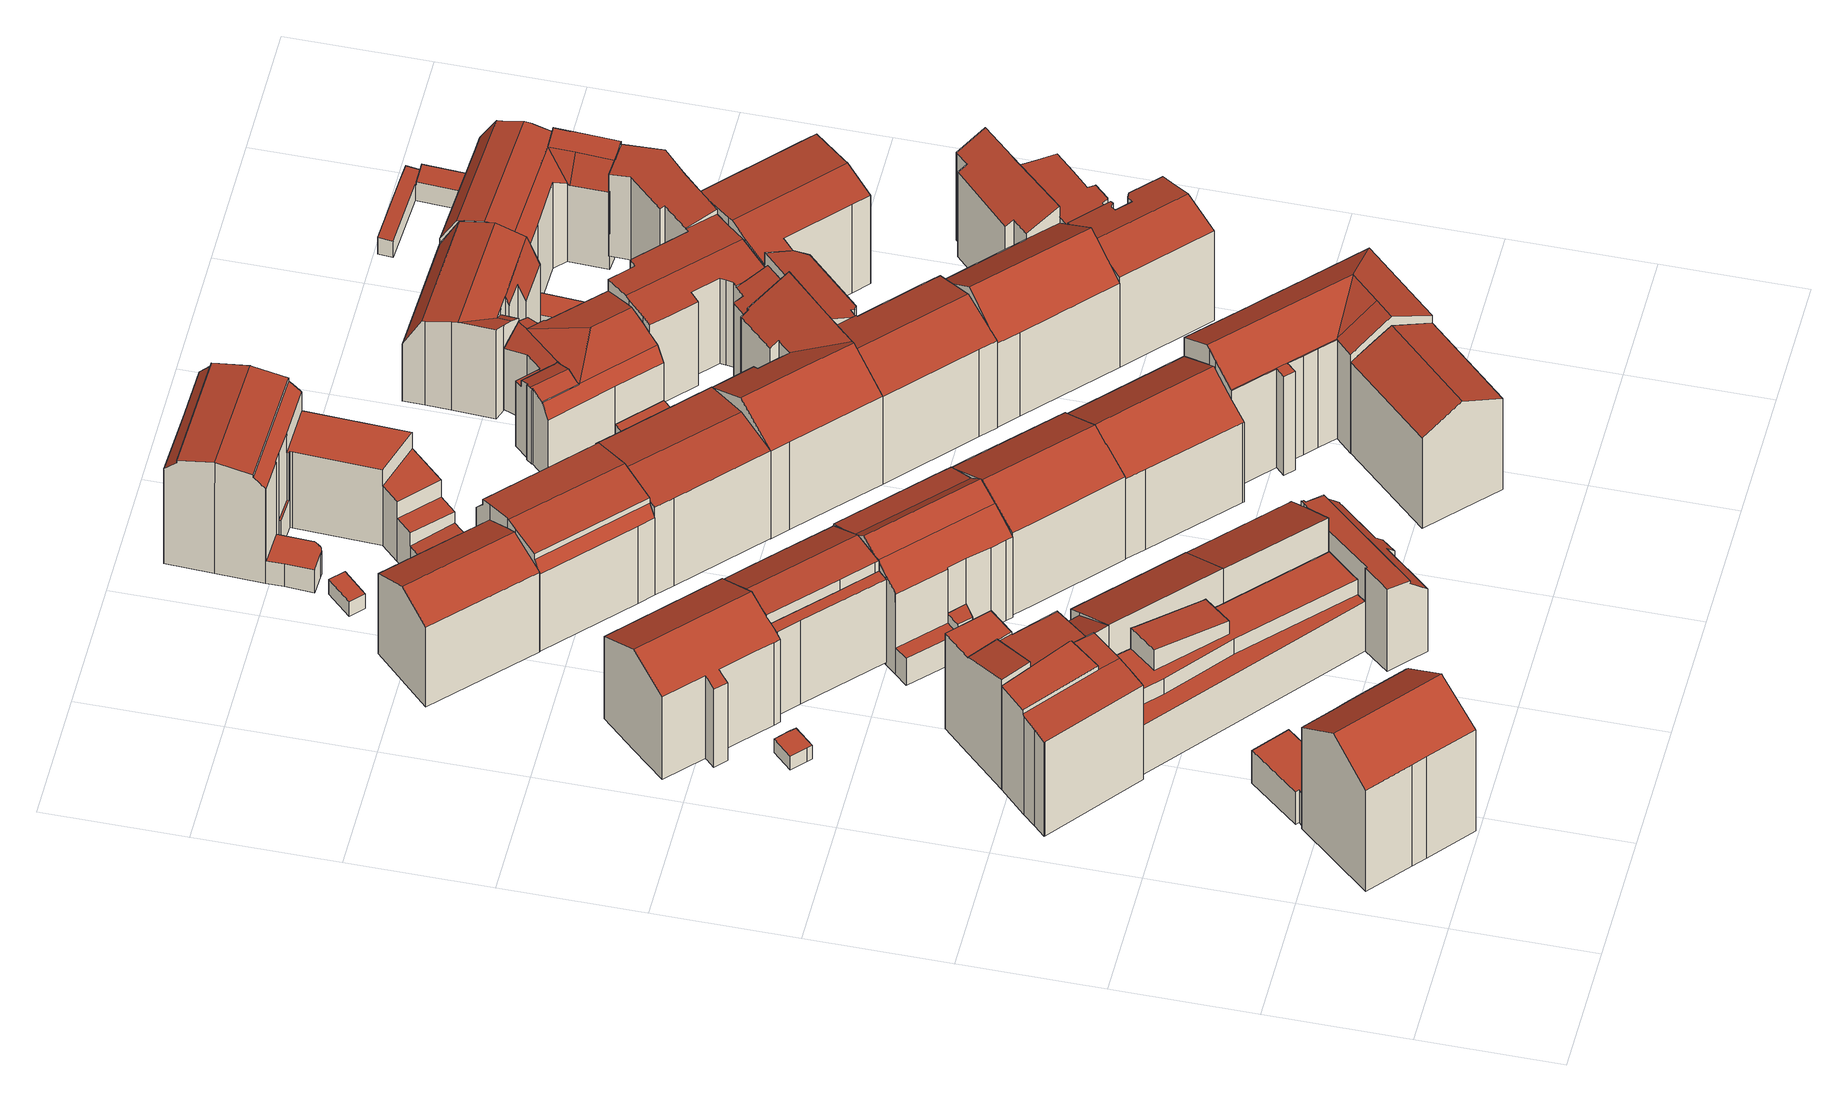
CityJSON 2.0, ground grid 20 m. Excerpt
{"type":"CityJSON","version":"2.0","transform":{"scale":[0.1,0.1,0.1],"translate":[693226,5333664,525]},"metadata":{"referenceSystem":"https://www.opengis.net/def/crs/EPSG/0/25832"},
"CityObjects":{
"building1":{"type":"Building","attributes":{"Gemeindeschluessel":"09162000","HoeheDach":"551.680","HoeheGrund":"528.300","Methode":"2000","NiedrigsteTraufeDesGebaeudes":"546.975","Geometrietyp2DReferenz":"3000","function":"31001_9998","roofType":"3100","measuredHeight":23.38,"storeysAboveGround":5},"geometry":[{"type":"MultiSurface","lod":"2","boundaries":[[[0,1,2,3]],[[4,5,6,7,8,9,10]],[[11,12,1,0]],[[13,14,12,11]],[[15,16,14,13]],[[17,2,1,12,14,16,10,9]],[[18,19,20,21,22,15,13,11,0,3,23,24]],[[20,6,5,21]],[[4,22,21,5]],[[10,16,15,22,4]],[[19,7,6,20]],[[3,2,17,23]],[[18,24,23,17,9,8]],[[18,8,7,19]]],"semantics":{"surfaces":[{"type":"WallSurface"},{"type":"RoofSurface"},{"type":"GroundSurface"}],"values":[0,1,0,0,0,1,2,0,0,0,0,0,0,0]}}]},
"building2":{"type":"Building","attributes":{"Gemeindeschluessel":"09162000","HoeheDach":"534.934","HoeheGrund":"528.934","Methode":"3210","NiedrigsteTraufeDesGebaeudes":"534.934","Geometrietyp2DReferenz":"3000","function":"31001_2000","roofType":"9999","measuredHeight":6},"geometry":[{"type":"MultiSurface","lod":"2","boundaries":[[[25,26,27,28]],[[29,30,31,32]],[[33,29,32,34]],[[25,35,30,29,33,26]],[[35,25,28,36]],[[27,34,32,31,36,28]],[[30,35,36,31]],[[26,33,34,27]]],"semantics":{"surfaces":[{"type":"WallSurface"},{"type":"RoofSurface"},{"type":"GroundSurface"}],"values":[0,0,0,1,0,2,0,0]}}]},
"building3":{"type":"Building","attributes":{"Gemeindeschluessel":"09162000","HoeheDach":"547.000","HoeheGrund":"527.942","Methode":"2000","NiedrigsteTraufeDesGebaeudes":"545.319","Geometrietyp2DReferenz":"3000","function":"31001_9998","roofType":"1000","measuredHeight":19.06,"storeysAboveGround":5},"geometry":[{"type":"MultiSurface","lod":"2","boundaries":[[[37,38,39,40]],[[41,42,43,44]],[[44,43,45,46]],[[47,48,42,41]],[[39,38,49,50,51]],[[52,53,54,55,51,50]],[[40,39,51,55]],[[56,57,58,59]],[[56,60,49,38,37,57]],[[43,42,48,61,40,55,54,62,45]],[[52,60,56,59,63,47,41,44,46,64,53]],[[61,58,57,37,40]],[[52,50,49,60]],[[46,45,62,64]],[[64,62,54,53]],[[63,61,48,47]],[[59,58,61,63]]],"semantics":{"surfaces":[{"type":"WallSurface"},{"type":"RoofSurface"},{"type":"GroundSurface"}],"values":[0,0,0,0,1,0,0,0,0,1,2,1,0,0,0,0,0]}}]},
"building4":{"type":"Building","attributes":{"Gemeindeschluessel":"09162000","HoeheDach":"531.091","HoeheGrund":"528.580","Methode":"3100","NiedrigsteTraufeDesGebaeudes":"531.091","Geometrietyp2DReferenz":"3000","function":"31001_2000","roofType":"1000","measuredHeight":2.51},"geometry":[{"type":"MultiSurface","lod":"2","boundaries":[[[65,66,67,68]],[[66,69,70,67]],[[69,71,72,70]],[[73,71,69,66,65,74]],[[71,73,75,72]],[[73,74,76,75]],[[76,68,67,70,72,75]],[[74,65,68,76]]],"semantics":{"surfaces":[{"type":"WallSurface"},{"type":"RoofSurface"},{"type":"GroundSurface"}],"values":[0,0,0,1,0,0,2,0]}}]},
"building5":{"type":"Building","attributes":{"Gemeindeschluessel":"09162000","HoeheDach":"548.095","HoeheGrund":"527.940","Methode":"2000","NiedrigsteTraufeDesGebaeudes":"542.423","Geometrietyp2DReferenz":"3000","function":"31001_9998","roofType":"1000","measuredHeight":20.16,"storeysAboveGround":5},"geometry":[{"type":"MultiSurface","lod":"2","boundaries":[[[77,78,79,80,81]],[[82,83,79,78]],[[84,85,86,87,88,89,90]],[[80,79,83,91]],[[92,93,94,56]],[[95,96,97,81,80,91,52]],[[98,90,89,99,100,101,102]],[[78,102,101,103,82]],[[104,103,101,100]],[[91,83,82,103,104,105,52]],[[87,86,93,92]],[[85,84,106]],[[98,102,78,77]],[[92,56,107,96,95,52,105,104,100,99,89,88,87]],[[97,106,84,90,98,77,81]],[[94,93,86,85,106]],[[107,56,94,106,97,96]]],"semantics":{"surfaces":[{"type":"WallSurface"},{"type":"RoofSurface"},{"type":"GroundSurface"}],"values":[0,0,0,1,0,0,0,1,0,0,0,0,0,2,1,1,0]}}]},
"building6":{"type":"Building","attributes":{"Gemeindeschluessel":"09162000","HoeheDach":"531.268","HoeheGrund":"529.210","Methode":"1000","NiedrigsteTraufeDesGebaeudes":"531.268","Geometrietyp2DReferenz":"3000","function":"31001_2000","roofType":"1000","measuredHeight":2.06},"geometry":[{"type":"MultiSurface","lod":"2","boundaries":[[[108,109,110,111]],[[108,111,112,113]],[[112,114,115,113]],[[115,114,110,109]],[[111,110,114,112]],[[113,115,109,108]]],"semantics":{"surfaces":[{"type":"WallSurface"},{"type":"GroundSurface"},{"type":"RoofSurface"}],"values":[0,1,0,2,0,0]}}]},
"building7":{"type":"Building","attributes":{"Gemeindeschluessel":"09162000","HoeheDach":"544.471","HoeheGrund":"528.782","Methode":"2000","NiedrigsteTraufeDesGebaeudes":"537.870","Geometrietyp2DReferenz":"3000","function":"31001_1000","roofType":"1000","measuredHeight":15.69,"storeysAboveGround":5},"geometry":[{"type":"MultiSurface","lod":"2","boundaries":[[[116,117,118,119]],[[120,121,122,123,124,125]],[[126,127,128,129]],[[130,131,122,121]],[[132,130,121,120,133,134,116,119,126,129]],[[135,136,137,138]],[[126,119,118,136,135,127]],[[137,136,118,117,139,140]],[[132,141,131,130]],[[142,143,144,145]],[[133,146,147,134]],[[116,134,147,148,139,117]],[[149,144,143,128,127,135,138,150,148,147,146,125,124]],[[141,142,145,151,123,122,131]],[[120,125,146,133]],[[132,129,128,143,142,141]],[[151,149,124,123]],[[150,140,139,148]],[[138,137,140,150]],[[145,144,149,151]]],"semantics":{"surfaces":[{"type":"WallSurface"},{"type":"GroundSurface"},{"type":"RoofSurface"}],"values":[0,0,0,0,1,0,0,2,0,0,0,0,2,2,0,0,0,0,0,0]}}]},
"building8":{"type":"Building","attributes":{"Gemeindeschluessel":"09162000","HoeheDach":"547.160","HoeheGrund":"528.710","Methode":"2000","NiedrigsteTraufeDesGebaeudes":"543.078","Geometrietyp2DReferenz":"3000","function":"31001_1000","roofType":"3100","measuredHeight":18.45,"storeysAboveGround":4},"geometry":[{"type":"MultiSurface","lod":"2","boundaries":[[[152,153,154,155]],[[156,157,158,159]],[[160,161,162,163,164,165]],[[166,167,165,164,168,169]],[[170,171,157,156,172,173]],[[174,175,176,177,178,179]],[[158,180,181,182,183,159]],[[178,177,181,180]],[[175,174,152,155,161,160,165,167,166,173,172,156,159,183,182,176]],[[157,171,170,169,168,164,163,162,154,153,179,178,180,158]],[[182,181,177,176]],[[174,179,153,152]],[[166,169,170,173]],[[155,154,162,161]]],"semantics":{"surfaces":[{"type":"WallSurface"},{"type":"RoofSurface"},{"type":"GroundSurface"}],"values":[0,0,0,0,0,0,0,1,2,1,0,0,0,0]}}]},
"building9":{"type":"Building","attributes":{"Gemeindeschluessel":"09162000","HoeheDach":"546.547","HoeheGrund":"528.903","Methode":"1000","NiedrigsteTraufeDesGebaeudes":"542.108","Geometrietyp2DReferenz":"3000","function":"31001_9998","roofType":"2100","measuredHeight":17.64,"storeysAboveGround":4},"geometry":[{"type":"MultiSurface","lod":"2","boundaries":[[[184,185,186,187,188,189]],[[190,189,188,191]],[[192,193,191,188,187,186]],[[194,190,191,193,192,195]],[[185,195,192,186]],[[189,190,194,184]],[[184,194,195,185]]],"semantics":{"surfaces":[{"type":"GroundSurface"},{"type":"WallSurface"},{"type":"RoofSurface"}],"values":[0,1,1,2,1,1,1]}}]},
"building10":{"type":"Building","attributes":{"Gemeindeschluessel":"09162000","HoeheDach":"543.950","HoeheGrund":"528.600","Methode":"1000","NiedrigsteTraufeDesGebaeudes":"543.950","Geometrietyp2DReferenz":"3000","function":"51009_1610","roofType":"1000","measuredHeight":15.35},"geometry":[{"type":"MultiSurface","lod":"2","boundaries":[[[196,197,198,199,200,201,202,203]],[[204,198,197,205]],[[205,197,196,206]],[[207,202,201,208]],[[209,199,198,204]],[[208,201,200,210]],[[206,196,203,211]],[[211,207,208,210,209,204,205,206]],[[210,200,199,209]],[[211,203,202,207]]],"semantics":{"surfaces":[{"type":"RoofSurface"},{"type":"WallSurface"},{"type":"GroundSurface"}],"values":[0,1,1,1,1,1,1,2,1,1]}}]},
"building11":{"type":"Building","attributes":{"Gemeindeschluessel":"09162000","HoeheDach":"546.680","HoeheGrund":"528.569","Methode":"2000","NiedrigsteTraufeDesGebaeudes":"543.672","Geometrietyp2DReferenz":"3000","function":"31001_1000","roofType":"3100","measuredHeight":18.11,"storeysAboveGround":4},"geometry":[{"type":"MultiSurface","lod":"2","boundaries":[[[212,213,214,215,209]],[[216,217,218,219]],[[209,215,220,210]],[[221,220,215,214,222,223]],[[219,218,213,212]],[[207,224,225,226,216,219,212,209,210,208]],[[208,221,223,207]],[[224,227,228,225]],[[214,213,218,217,229,228,227,222]],[[207,223,222,227,224]],[[210,220,221,208]],[[225,228,229,226]],[[226,229,217,216]]],"semantics":{"surfaces":[{"type":"WallSurface"},{"type":"RoofSurface"},{"type":"GroundSurface"}],"values":[0,0,0,1,0,2,0,0,1,0,0,0,0]}}]},
"building12":{"type":"Building","attributes":{"Gemeindeschluessel":"09162000","HoeheDach":"534.797","HoeheGrund":"528.797","Methode":"3220","NiedrigsteTraufeDesGebaeudes":"534.797","Geometrietyp2DReferenz":"3000","function":"51009_1610","roofType":"9999","measuredHeight":6},"geometry":[{"type":"MultiSurface","lod":"2","boundaries":[[[230,231,232,233]],[[234,235,236,237]],[[231,230,237,236]],[[233,232,235,234]],[[230,233,234,237]],[[232,231,236,235]]],"semantics":{"surfaces":[{"type":"RoofSurface"},{"type":"GroundSurface"},{"type":"WallSurface"}],"values":[0,1,2,2,2,2]}}]},
"building13":{"type":"Building","attributes":{"Gemeindeschluessel":"09162000","HoeheDach":"544.052","HoeheGrund":"528.820","Methode":"2000","NiedrigsteTraufeDesGebaeudes":"539.206","Geometrietyp2DReferenz":"3000","function":"31001_9998","roofType":"2100","measuredHeight":15.23,"storeysAboveGround":3},"geometry":[{"type":"MultiSurface","lod":"2","boundaries":[[[238,239,240,241,242,243,244,245,246,247,248]],[[249,250,251,252,253,254,255,256,257,258,132,259,260,261,262,263,264,265,266,267,268]],[[268,246,245,249]],[[253,241,240,254]],[[260,269,270,261]],[[249,245,244,250]],[[270,271,272,263,262,261]],[[266,265,264,273,274,275]],[[276,247,246,268,267,266,275]],[[250,244,243,251]],[[259,277,269,260]],[[257,256,238,248,278,279,258]],[[255,239,238,256]],[[263,272,273,264]],[[252,242,241,253]],[[132,280,277,259]],[[254,240,239,255]],[[258,279,280,132]],[[278,276,275,274,273,272,271,270,269,277,280,279]],[[247,276,278,248]],[[251,243,242,252]]],"semantics":{"surfaces":[{"type":"RoofSurface"},{"type":"GroundSurface"},{"type":"WallSurface"}],"values":[0,1,2,2,2,2,2,2,2,2,2,2,2,2,2,2,2,2,0,2,2]}}]},
"building14":{"type":"Building","attributes":{"Gemeindeschluessel":"09162000","HoeheDach":"546.443","HoeheGrund":"528.880","Methode":"1000","NiedrigsteTraufeDesGebaeudes":"541.992","Geometrietyp2DReferenz":"3000","function":"31001_1000","roofType":"2100","measuredHeight":17.56,"storeysAboveGround":4},"geometry":[{"type":"MultiSurface","lod":"2","boundaries":[[[184,281,282,189]],[[283,284,285,286]],[[287,288,289,290]],[[289,288,291,285,284,282,281]],[[290,289,281,184]],[[189,282,284,283]],[[292,291,288,287]],[[286,285,291,292]],[[184,189,283,286,292,287,290]]],"semantics":{"surfaces":[{"type":"WallSurface"},{"type":"RoofSurface"},{"type":"GroundSurface"}],"values":[0,0,0,1,0,0,0,0,2]}}]},
"building15":{"type":"Building","attributes":{"Gemeindeschluessel":"09162000","HoeheDach":"545.790","HoeheGrund":"528.550","Methode":"2000","NiedrigsteTraufeDesGebaeudes":"543.116","Geometrietyp2DReferenz":"3000","function":"31001_1000","roofType":"3100","measuredHeight":17.24,"storeysAboveGround":4},"geometry":[{"type":"MultiSurface","lod":"2","boundaries":[[[293,294,295,296,297]],[[298,299,300,296,295]],[[301,302,297,296,300]],[[302,301,303,304,305,306]],[[301,300,299,303]],[[295,294,305,304,298]],[[293,306,305,294]],[[297,302,306,293]],[[298,304,303,299]]],"semantics":{"surfaces":[{"type":"RoofSurface"},{"type":"WallSurface"},{"type":"GroundSurface"}],"values":[0,0,1,2,1,1,1,1,1]}}]},
"building16":{"type":"Building","attributes":{"Gemeindeschluessel":"09162000","HoeheDach":"547.629","HoeheGrund":"528.210","Methode":"2000","NiedrigsteTraufeDesGebaeudes":"533.203","Geometrietyp2DReferenz":"3000","function":"31001_9998","roofType":"3100","measuredHeight":19.42,"storeysAboveGround":4},"geometry":[{"type":"MultiSurface","lod":"2","boundaries":[[[307,308,309,310]],[[311,309,308,312,313,314]],[[315,316,317,318]],[[319,320,321,322,314,313,323]],[[324,311,314,322]],[[325,326,327,328]],[[329,330,331,332]],[[333,334,335,336]],[[330,337,327,326,338,339,340,321,320,335,334,331]],[[341,339,338,342]],[[343,312,308,307]],[[310,309,311,324,340,339,341]],[[315,344,337,330,329,316]],[[323,313,312,343]],[[316,329,332,317]],[[328,327,337,344]],[[315,318,333,336,319,323,343,307,310,341,342,325,328,344]],[[336,335,320,319]],[[333,318,317,332,331,334]],[[342,338,326,325]],[[340,324,322,321]]],"semantics":{"surfaces":[{"type":"WallSurface"},{"type":"RoofSurface"},{"type":"GroundSurface"}],"values":[0,1,0,0,1,0,0,0,1,0,0,0,0,0,1,0,2,0,0,0,1]}}]},
"building17":{"type":"Building","attributes":{"Gemeindeschluessel":"09162000","HoeheDach":"531.370","HoeheGrund":"528.671","Methode":"2000","NiedrigsteTraufeDesGebaeudes":"531.370","Geometrietyp2DReferenz":"3000","function":"51009_1610","roofType":"1000","measuredHeight":2.7},"geometry":[{"type":"MultiSurface","lod":"2","boundaries":[[[345,346,347,348]],[[345,349,350,346]],[[347,351,352,348]],[[352,351,350,349]],[[346,350,351,347]],[[348,352,349,345]]],"semantics":{"surfaces":[{"type":"GroundSurface"},{"type":"WallSurface"},{"type":"RoofSurface"}],"values":[0,1,1,2,1,1]}}]},
"building18":{"type":"Building","attributes":{"Gemeindeschluessel":"09162000","HoeheDach":"546.916","HoeheGrund":"528.646","Methode":"2000","NiedrigsteTraufeDesGebaeudes":"542.709","Geometrietyp2DReferenz":"3000","function":"31001_9998","roofType":"3100","measuredHeight":18.27,"storeysAboveGround":4},"geometry":[{"type":"MultiSurface","lod":"2","boundaries":[[[353,354,355,356,357,358]],[[353,358,359,360]],[[360,359,361,362]],[[363,364,355,354]],[[365,366,367,368]],[[362,361,369,370]],[[371,372,369,361,359,358,357]],[[373,374,375,356,355,364,376]],[[368,367,377,378]],[[379,380,381,382]],[[363,383,384,376,364]],[[365,385,386,380,379,366]],[[380,386,373,376,384,381]],[[357,356,375,371]],[[383,378,377,382,381,384]],[[385,387,374,373,386]],[[387,385,365,368,378,383,363,354,353,360,362,370,388]],[[387,388,372,371,375,374]],[[367,366,379,382,377]],[[370,369,372,388]]],"semantics":{"surfaces":[{"type":"WallSurface"},{"type":"RoofSurface"},{"type":"GroundSurface"}],"values":[0,0,0,0,0,0,1,1,0,0,0,0,1,0,0,0,2,0,1,0]}}]},
"building19":{"type":"Building","attributes":{"Gemeindeschluessel":"09162000","HoeheDach":"547.647","HoeheGrund":"528.710","Methode":"1000","NiedrigsteTraufeDesGebaeudes":"543.821","Geometrietyp2DReferenz":"3000","function":"31001_9998","roofType":"3100","measuredHeight":18.94,"storeysAboveGround":4},"geometry":[{"type":"MultiSurface","lod":"2","boundaries":[[[389,390,391,392,393,394]],[[392,391,395,396,393]],[[397,398,399,400,401,402]],[[390,403,404,399,398,405,395,391]],[[404,403,390,389,394,406,401,400,399]],[[393,396,402,401,406,394]],[[395,405,398,397,402,396]]],"semantics":{"surfaces":[{"type":"WallSurface"},{"type":"RoofSurface"},{"type":"GroundSurface"}],"values":[0,1,0,0,2,0,1]}}]},
"building20":{"type":"Building","attributes":{"Gemeindeschluessel":"09162000","HoeheDach":"546.220","HoeheGrund":"528.620","Methode":"1000","NiedrigsteTraufeDesGebaeudes":"544.830","Geometrietyp2DReferenz":"3000","function":"31001_9998","roofType":"3100","measuredHeight":17.6,"storeysAboveGround":4},"geometry":[{"type":"MultiSurface","lod":"2","boundaries":[[[407,408,409,365,385,410,387,388,411,412]],[[413,414,415,416,417,418]],[[411,415,414,412]],[[419,420,413,418,421,422]],[[409,419,422,365]],[[388,416,415,411]],[[408,420,419,409]],[[421,418,417,387,410,385]],[[365,422,421,385]],[[408,407,412,414,413,420]],[[387,417,416,388]]],"semantics":{"surfaces":[{"type":"GroundSurface"},{"type":"RoofSurface"},{"type":"WallSurface"}],"values":[0,1,2,1,2,2,2,2,2,2,2]}}]},
"building21":{"type":"Building","attributes":{"Gemeindeschluessel":"09162000","HoeheDach":"549.170","HoeheGrund":"528.689","Methode":"9999","NiedrigsteTraufeDesGebaeudes":"532.940","Geometrietyp2DReferenz":"3000","function":"31001_1000","roofType":"3100","measuredHeight":20.48,"storeysAboveGround":6},"geometry":[{"type":"MultiSurface","lod":"2","boundaries":[[[423,424,425,426]],[[423,427,428,429,430,424]],[[431,432,433,434,435]],[[436,437,438,439,440,441]],[[442,443,444,445]],[[446,447,448,449,450]],[[451,452,453,454,455]],[[456,457,458,459]],[[459,460,461,462,463,456]],[[464,465,446,450,466,467,468,469,470,471,451,455,431,435,437,436,472,427,423,426,473,474,442,445,475,476,477,478,479,480,481,482,483,484,485,486]],[[455,454,487,432,431]],[[488,489,490,491]],[[476,492,493,477]],[[489,494,495,496,490]],[[495,458,457,496]],[[497,498,452,499]],[[472,436,441,500,501,502]],[[465,464,494,489,488,503]],[[466,450,449,504,505]],[[485,461,460,486]],[[506,507,487,454]],[[477,493,508,478]],[[505,504,433,432]],[[474,509,443,442]],[[510,506,454,453]],[[440,511,500,441]],[[479,512,513,480]],[[507,514,505,432,487]],[[468,467,514,507,506]],[[440,439,515,511]],[[430,429,516,517]],[[478,508,512,479]],[[468,506,510,469]],[[449,448,518,515]],[[504,449,515,439,438,434,433]],[[508,493,492,519,444,443,509,520,425,424,430,517,513,512]],[[481,480,513,517,516,521]],[[475,519,492,476]],[[445,444,519,475]],[[482,481,521,491,490,496]],[[465,503,447,446]],[[472,502,428,427]],[[483,482,496,457,456,463]],[[483,463,462,484]],[[471,499,452,451]],[[466,505,514,467]],[[464,486,460,459,458,495,494]],[[511,515,518,501,500]],[[498,510,453,452]],[[470,469,510,498,497]],[[473,520,509,474]],[[484,462,461,485]],[[470,497,499,471]],[[435,434,438,437]],[[429,428,502,501,518,448,447,503,488,491,521,516]],[[426,425,520,473]]],"semantics":{"surfaces":[{"type":"WallSurface"},{"type":"RoofSurface"},{"type":"GroundSurface"}],"values":[0,0,0,0,0,0,0,0,1,2,0,0,0,1,1,1,0,0,0,0,0,0,0,0,1,1,0,1,0,0,0,0,0,0,1,1,0,0,0,0,0,0,0,0,0,0,0,0,0,0,0,0,0,0,1,0]}}]},
"building22":{"type":"Building","attributes":{"Gemeindeschluessel":"09162000","HoeheDach":"547.755","HoeheGrund":"528.800","Methode":"1000","NiedrigsteTraufeDesGebaeudes":"543.508","Geometrietyp2DReferenz":"3000","function":"31001_1000","roofType":"3100","measuredHeight":18.95,"storeysAboveGround":4},"geometry":[{"type":"MultiSurface","lod":"2","boundaries":[[[522,523,524,525,526,527,528,529]],[[530,525,524,531]],[[532,533,534,535]],[[536,537,538,539,527,526]],[[533,532,540,541]],[[531,524,523,542]],[[538,537,536,530,531,542,543,544,545,546,534,533,541]],[[536,526,525,530]],[[542,523,522,543]],[[541,540,539,538]],[[529,528,547,535,534,546,545,544]],[[527,539,540,532,535,547,528]],[[543,522,529,544]]],"semantics":{"surfaces":[{"type":"RoofSurface"},{"type":"WallSurface"},{"type":"GroundSurface"}],"values":[0,1,1,1,1,1,2,1,1,1,1,0,1]}}]},
"building23":{"type":"Building","attributes":{"Gemeindeschluessel":"09162000","HoeheDach":"548.656","HoeheGrund":"528.800","Methode":"1000","NiedrigsteTraufeDesGebaeudes":"545.588","Geometrietyp2DReferenz":"3000","function":"31001_9998","roofType":"3100","measuredHeight":19.86,"storeysAboveGround":5},"geometry":[{"type":"MultiSurface","lod":"2","boundaries":[[[548,549,550,551]],[[552,551,550,553]],[[554,555,556,557]],[[556,555,549,548]],[[558,557,556,548,551,552]],[[549,555,554,559,553,550]],[[557,558,552,553,559,554]]],"semantics":{"surfaces":[{"type":"RoofSurface"},{"type":"WallSurface"},{"type":"GroundSurface"}],"values":[0,1,1,0,1,1,2]}}]},
"building24":{"type":"Building","attributes":{"Gemeindeschluessel":"09162000","HoeheDach":"532.861","HoeheGrund":"528.800","Methode":"1000","NiedrigsteTraufeDesGebaeudes":"532.861","Geometrietyp2DReferenz":"3000","function":"31001_2000","roofType":"1000","measuredHeight":4.06},"geometry":[{"type":"MultiSurface","lod":"2","boundaries":[[[560,561,562,563]],[[564,565,566,567]],[[567,560,563,564]],[[565,562,561,566]],[[563,562,565,564]],[[567,566,561,560]]],"semantics":{"surfaces":[{"type":"WallSurface"},{"type":"GroundSurface"},{"type":"RoofSurface"}],"values":[0,0,1,2,0,0]}}]},
"building25":{"type":"Building","attributes":{"Gemeindeschluessel":"09162000","HoeheDach":"550.359","HoeheGrund":"528.730","Methode":"2000","NiedrigsteTraufeDesGebaeudes":"546.925","Geometrietyp2DReferenz":"3000","function":"31001_9998","roofType":"3100","measuredHeight":21.63,"storeysAboveGround":5},"geometry":[{"type":"MultiSurface","lod":"2","boundaries":[[[568,569,570,571,572]],[[573,574,575,576,577,578]],[[579,580,581,582]],[[572,571,580,579]],[[583,576,584,585,586,587,588]],[[578,577,583,570,569,589]],[[586,585,590,591,592,593]],[[594,588,587,595,596,597]],[[595,587,586,593]],[[598,589,569,568]],[[599,600,601,602]],[[591,590,603,604]],[[577,576,583]],[[605,606,573,578,589,598]],[[607,608,600,599]],[[601,600,608,581,580,571,570,583,588,594]],[[609,606,605,598,568,572,579,582,607,599,602,597,596,595,593,592,591,604,610,611,612]],[[606,609,612,575,574,573]],[[584,576,575,613,614,603,590,585]],[[613,575,612,611,610,614]],[[602,601,594,597]],[[582,581,608,607]],[[604,603,614,610]]],"semantics":{"surfaces":[{"type":"WallSurface"},{"type":"RoofSurface"},{"type":"GroundSurface"}],"values":[0,1,0,0,1,1,0,0,0,0,0,0,1,0,0,1,2,0,1,0,0,0,0]}}]},
"building26":{"type":"Building","attributes":{"Gemeindeschluessel":"09162000","HoeheDach":"543.686","HoeheGrund":"528.638","Methode":"2000","NiedrigsteTraufeDesGebaeudes":"539.781","Geometrietyp2DReferenz":"3000","function":"31001_9998","roofType":"3200","measuredHeight":15.05},"geometry":[{"type":"MultiSurface","lod":"2","boundaries":[[[615,616,617,618]],[[619,620,621,622]],[[623,624,625,626]],[[627,628,629,630,631,632,633]],[[634,635,636]],[[637,631,630,638]],[[639,640,641,642]],[[643,644,645,646]],[[647,648,649,650,626,625]],[[619,651,652,653,620]],[[654,655,656,657,658]],[[623,659,660]],[[622,621,661,662]],[[637,618,617,663,632,631]],[[664,665,646,645]],[[666,667,629,628,668]],[[633,632,663]],[[669,634,670]],[[671,662,661,640,639,672]],[[654,658,649,648]],[[669,641,627,633,635,634]],[[621,620,653,641,640,661]],[[626,650,659,623]],[[671,672,656,655]],[[673,616,615,665,664]],[[643,647,625,624,644]],[[663,617,616,673,633]],[[664,645,644,624,623,660,635,633,673]],[[636,635,660]],[[638,630,629,667]],[[642,669,670,657,656,672,639]],[[642,641,669]],[[666,668,652,651]],[[670,634,636,660,659,650,649,658,657]],[[666,651,619,622,662,671,655,654,648,647,643,646,665,615,618,637,638,667]],[[653,652,668,628,627,641]]],"semantics":{"surfaces":[{"type":"WallSurface"},{"type":"RoofSurface"},{"type":"GroundSurface"}],"values":[0,0,1,1,0,0,0,0,0,0,0,0,0,0,0,0,0,0,0,0,1,1,0,0,0,0,1,1,0,0,1,0,0,1,2,1]}}]},
"building27":{"type":"Building","attributes":{"Gemeindeschluessel":"09162000","HoeheDach":"548.649","HoeheGrund":"528.520","Methode":"2000","NiedrigsteTraufeDesGebaeudes":"543.250","Geometrietyp2DReferenz":"3000","function":"31001_9998","roofType":"3100","measuredHeight":20.13,"storeysAboveGround":4},"geometry":[{"type":"MultiSurface","lod":"2","boundaries":[[[674,675,676,677,678,679,680,681,682,683,684]],[[685,686,687,688,689,690,691,692,693,694,695,696,697,698,699,700,701,702,703,704,705,706,707,708,709,710,711,712,713,714,715,716,717,718,719,720,721,722,723,724,725,726,727,728,729,730,731,732,733,734,735,736,737,738,739]],[[731,740,741,732]],[[742,743,744]],[[745,743,742,746,747,748,749]],[[682,681,705,704,703,683]],[[713,750,751,714]],[[724,723,752,753,754,725]],[[749,755,756,745]],[[739,757,758,685]],[[716,748,747,717]],[[759,760,761,729,728,727]],[[679,678,708,707,706,680]],[[762,763,764,765,766,741,740,767,761,760]],[[730,767,740,731]],[[699,698,768,769,770,700]],[[726,771,759,727]],[[705,681,680,706]],[[735,772,773,736]],[[738,774,757,739]],[[686,775,776,687]],[[720,777,778,721]],[[721,778,779,722]],[[712,780,750,713]],[[751,755,749,748,716,715,714]],[[719,781,777,720]],[[764,782,783,765]],[[782,776,775,758,757,774,784,773,772,783]],[[695,694,693,692,691,785,744,743,745,756,786,787]],[[700,770,788,701]],[[676,787,786,756,755,751,750,780,789,790,677]],[[722,779,752,723]],[[691,690,689,763,762,785]],[[725,754,771,726]],[[685,758,775,686]],[[753,752,779,778,777,781,791,742,744,785,762,760,759,771,754]],[[698,697,696,695,787,676,675,768]],[[788,684,683,703,702,701]],[[742,791,746]],[[737,784,774,738]],[[732,741,766,733]],[[689,688,687,776,782,764,763]],[[678,677,790,789,711,710,709,708]],[[747,746,791,781,719,718,717]],[[736,773,784,737]],[[711,789,780,712]],[[770,769,768,675,674,684,788]],[[766,765,783,772,735,734,733]],[[729,761,767,730]]],"semantics":{"surfaces":[{"type":"RoofSurface"},{"type":"GroundSurface"},{"type":"WallSurface"}],"values":[0,1,2,2,0,2,2,2,2,2,2,2,2,0,2,2,2,2,2,2,2,2,2,2,2,2,2,0,2,2,0,2,2,2,2,0,2,2,2,2,2,2,2,2,2,2,0,2,2]}}]},
"building28":{"type":"Building","attributes":{"Gemeindeschluessel":"09162000","HoeheDach":"547.160","HoeheGrund":"528.460","Methode":"2000","NiedrigsteTraufeDesGebaeudes":"543.567","Geometrietyp2DReferenz":"3000","function":"31001_1000","roofType":"3100","measuredHeight":18.7,"storeysAboveGround":4},"geometry":[{"type":"MultiSurface","lod":"2","boundaries":[[[792,793,794,795,796,797]],[[798,799,800]],[[801,802,803,804]],[[805,806,804,803,807,808,809]],[[810,811,812,813,814]],[[815,811,810,816]],[[817,818,819]],[[689,820,821,687]],[[822,823,824,825]],[[792,797,826,827]],[[805,809,823,822]],[[815,828,825,824,812,811]],[[827,826,829,830]],[[831,832,833,834]],[[812,824,823,809,808,817,819,835,813]],[[800,836,829,826,797,796,837,838,798]],[[817,808,807]],[[830,829,836,839]],[[794,793,792,827,830,839,840,831,834,801,804,806,805,822,825,828,815,816,698,697,695,841,842,691,843,689,687,844,845]],[[816,810,814,698]],[[845,846,795,794]],[[832,831,840,839,836,800]],[[847,846,845,844,687,821]],[[814,813,835,695,697,698]],[[834,833,802,801]],[[796,795,846,847,821,820,837]],[[835,819,818,799,798,838,691,842,841,695]],[[838,837,820,689,843,691]],[[817,807,803,802,833,832,800,799,818]]],"semantics":{"surfaces":[{"type":"WallSurface"},{"type":"RoofSurface"},{"type":"GroundSurface"}],"values":[0,0,0,0,1,0,0,0,0,0,0,0,0,0,1,1,0,0,2,0,0,0,0,0,0,1,0,0,1]}}]},
"building29":{"type":"Building","attributes":{"Gemeindeschluessel":"09162000","HoeheDach":"544.941","HoeheGrund":"528.380","Methode":"2000","NiedrigsteTraufeDesGebaeudes":"538.817","Geometrietyp2DReferenz":"3000","function":"31001_9998","roofType":"3100","measuredHeight":16.56,"storeysAboveGround":3},"geometry":[{"type":"MultiSurface","lod":"2","boundaries":[[[848,849,850,851,852]],[[853,854,855,856]],[[857,858,859,860]],[[859,861,862,863,848,852,864]],[[862,865,866,867,868,869,870,863]],[[871,872,873,874]],[[875,856,855,867,866]],[[876,870,869,877]],[[875,866,865,878]],[[853,877,869,868,854]],[[879,880,858,857]],[[859,864,881,860]],[[874,873,882,883]],[[867,855,854,868]],[[848,863,870,876,884,849]],[[858,880,882,873,872,861,859]],[[871,878,865,862,861,872]],[[885,886,887,851,850]],[[886,881,864,888,887]],[[888,864,852]],[[875,878,871,874,883,879,857,860,881,886,885,884,876,877,853,856]],[[885,850,849,884]],[[883,882,880,879]],[[887,888,852,851]]],"semantics":{"surfaces":[{"type":"RoofSurface"},{"type":"WallSurface"},{"type":"GroundSurface"}],"values":[0,1,1,0,0,1,1,1,1,1,1,1,1,0,1,0,1,1,1,1,2,1,1,0]}}]},
"building30":{"type":"Building","attributes":{"name":"Lothringer 13-Städt. Kunsthalle und Laden-Halle","Gemeindeschluessel":"09162000","HoeheDach":"548.880","HoeheGrund":"528.590","Methode":"2000","NiedrigsteTraufeDesGebaeudes":"543.530","Geometrietyp2DReferenz":"3000","function":"31001_9998","roofType":"3100","measuredHeight":20.29,"storeysAboveGround":4},"geometry":[{"type":"MultiSurface","lod":"2","boundaries":[[[889,890,891,892,893,894,895]],[[896,897,898,899]],[[900,901,902,903,904,905]],[[898,906,907,908,909,910,899]],[[911,901,900,912]],[[889,895,913,914]],[[915,916,917,918]],[[912,900,905,919]],[[909,908,920,921]],[[905,904,922,923,924,919]],[[925,926,914,913,903,902]],[[894,893,907,906]],[[921,920,916,915]],[[923,922,897,896]],[[927,928,929,930]],[[903,913,895,894,906,898,897,922,904]],[[893,892,929,928,917,916,920,908,907]],[[925,902,901,911]],[[930,929,892,891]],[[918,917,928,927]],[[891,890,889,914,926,925,911,912,919,924,923,896,899,910,909,921,915,918,927,930]]],"semantics":{"surfaces":[{"type":"WallSurface"},{"type":"RoofSurface"},{"type":"GroundSurface"}],"values":[0,0,1,0,0,0,0,0,0,0,0,0,0,0,0,1,1,0,0,0,2]}}]},
"building31":{"type":"Building","attributes":{"Gemeindeschluessel":"09162000","HoeheDach":"546.960","HoeheGrund":"528.640","Methode":"2000","NiedrigsteTraufeDesGebaeudes":"542.876","Geometrietyp2DReferenz":"3000","function":"31001_9998","roofType":"3100","measuredHeight":18.32,"storeysAboveGround":4},"geometry":[{"type":"MultiSurface","lod":"2","boundaries":[[[931,932,933,934]],[[935,936,937,938,891,939,889]],[[940,941,942,943,944,945,946,947,948,949,931,934,950,951,952,953,954,955,911,925,956,914,889,939,891,957,958]],[[948,947,946,959,960,961,962]],[[963,964,965,966,967,933,932,968,962,961,936,935,969,970]],[[943,971,972,944]],[[950,967,966,951]],[[952,965,964,953]],[[960,959,973,972,971,974,975,976,977,978,938,937]],[[955,979,980,911]],[[955,954,953,964,963,979]],[[937,936,961,960]],[[945,944,972,973,959,946]],[[891,938,978,957]],[[957,978,977,958]],[[934,933,967,950]],[[914,969,935,889]],[[981,970,969,914,956,925]],[[958,977,976,940]],[[951,966,965,952]],[[949,968,932,931]],[[974,971,943,942,941,975]],[[940,976,975,941]],[[979,963,970,981,980]],[[911,980,981,925]],[[948,962,968,949]]],"semantics":{"surfaces":[{"type":"WallSurface"},{"type":"GroundSurface"},{"type":"RoofSurface"}],"values":[0,0,1,0,2,0,0,0,2,0,0,0,0,0,0,0,0,0,0,0,0,0,0,2,0,0]}}]},
"building32":{"type":"Building","attributes":{"Gemeindeschluessel":"09162000","HoeheDach":"529.520","HoeheGrund":"527.326","Methode":"2000","NiedrigsteTraufeDesGebaeudes":"529.520","Geometrietyp2DReferenz":"3000","function":"31001_2000","roofType":"1000","measuredHeight":2.19},"geometry":[{"type":"MultiSurface","lod":"2","boundaries":[[[982,983,984,985]],[[985,984,986,987]],[[988,989,990,991]],[[984,983,990,989,986]],[[991,990,983,982]],[[982,985,987,988,991]],[[987,986,989,988]]],"semantics":{"surfaces":[{"type":"WallSurface"},{"type":"RoofSurface"},{"type":"GroundSurface"}],"values":[0,0,0,1,0,2,0]}}]},
"building33":{"type":"Building","attributes":{"Gemeindeschluessel":"09162000","HoeheDach":"544.820","HoeheGrund":"525.993","Methode":"2000","NiedrigsteTraufeDesGebaeudes":"540.137","Geometrietyp2DReferenz":"3000","function":"31001_9998","roofType":"3100","measuredHeight":18.83,"storeysAboveGround":3},"geometry":[{"type":"MultiSurface","lod":"2","boundaries":[[[992,993,994,995,996,997,998]],[[995,999,1000,1001,1002,996]],[[1003,992,1004,1005]],[[1006,1007,1008,1009]],[[1010,1011,1012,1013,1014]],[[1015,1016,1004,992,998,1017,1018]],[[992,1019,993]],[[1020,1021,999,995,994]],[[1021,1020,1022,1011,1010,1023,1024,1025,1026,1027,1028,1029,1006,1009]],[[1000,1008,1007,1030,1001]],[[1025,1018,1017,1026]],[[1027,1026,1017,998,997]],[[1022,1020,994,993,1019,1031]],[[1012,1031,1019,992,1003,1013]],[[1029,1028,1002,1001,1030]],[[1022,1031,1012,1011]],[[1015,1024,1023,1016]],[[1028,1027,997,996,1002]],[[1021,1009,1008,1000,999]],[[1024,1015,1018,1025]],[[1023,1010,1014,1005,1004,1016]],[[1029,1030,1007,1006]],[[1013,1003,1005,1014]]],"semantics":{"surfaces":[{"type":"RoofSurface"},{"type":"WallSurface"},{"type":"GroundSurface"}],"values":[0,0,0,1,1,0,1,1,2,0,1,1,1,0,1,1,1,1,1,1,1,1,0]}}]},
"building34":{"type":"Building","attributes":{"Gemeindeschluessel":"09162000","HoeheDach":"533.047","HoeheGrund":"528.947","Methode":"2000","NiedrigsteTraufeDesGebaeudes":"531.940","Geometrietyp2DReferenz":"3000","function":"31001_2000","roofType":"1000","measuredHeight":4.1},"geometry":[{"type":"MultiSurface","lod":"2","boundaries":[[[1032,1033,1034,1035]],[[1036,1037,1033,1032]],[[1038,1039,1040,1041]],[[1042,1043,1044,1036,1032,1035,1045]],[[1042,1046,1041,1040,1047,1043]],[[1037,1038,1041,1046,1048,1034,1033]],[[1044,1049,1039,1038,1037,1036]],[[1035,1034,1048,1045]],[[1043,1047,1049,1044]],[[1045,1048,1046,1042]],[[1047,1040,1039,1049]]],"semantics":{"surfaces":[{"type":"WallSurface"},{"type":"GroundSurface"},{"type":"RoofSurface"}],"values":[0,0,0,1,0,2,0,0,0,0,2]}}]}
},
"vertices":[
[185,156,33],[185,156,220],[240,110,220],[240,110,33],[20,113,220],[77,65,220],[94,51,220],[155,0,220],[197,53,265],[198,54,267],[65,165,267],[165,172,33],[165,172,220],[152,182,33],[152,182,220],[110,217,33],[110,217,220],[241,108,220],[197,53,33],[155,0,33],[94,51,33],[77,65,33],[20,113,33],[241,108,33],[226,90,33],
[114,221,99],[110,225,99],[110,225,39],[114,221,39],[215,258,99],[152,182,99],[152,182,39],[215,258,39],[168,296,99],[168,296,39],[110,217,99],[110,217,39],
[193,537,215],[193,537,220],[158,494,220],[158,494,212],[153,434,29],[153,434,203],[28,534,203],[28,534,29],[27,535,203],[27,535,29],[168,452,29],[168,452,207],[192,539,220],[96,606,220],[61,571,220],[96,606,29],[59,569,29],[59,569,211],[61,571,212],[218,514,29],[218,514,215],[217,512,215],[217,512,29],[192,539,29],[184,472,212],[42,551,207],[184,472,29],[42,551,29],
[107,885,61],[113,879,61],[113,879,36],[107,885,36],[88,852,61],[88,852,36],[82,857,61],[82,857,36],[63,875,61],[88,902,61],[63,875,36],[88,902,36],
[187,633,202],[187,633,205],[187,633,207],[136,578,230],[136,578,212],[148,662,205],[148,662,207],[256,570,203],[256,570,174],[280,547,176],[280,547,29],[256,570,29],[204,617,29],[204,617,202],[96,606,231],[236,498,29],[236,498,214],[218,514,213],[136,578,29],[191,539,29],[191,539,212],[205,618,202],[205,618,29],[236,652,29],[236,652,205],[205,618,205],[184,700,205],[184,700,29],[148,662,29],[211,521,212],[211,521,29],
[337,131,42],[337,131,63],[349,146,63],[349,146,42],[368,130,42],[356,116,42],[368,130,63],[356,116,63],
[260,469,38],[260,469,194],[336,398,181],[336,398,38],[184,472,38],[168,452,38],[168,452,129],[173,458,129],[173,458,157],[184,472,157],[478,265,38],[478,265,157],[443,225,157],[443,225,38],[153,434,38],[153,434,129],[428,207,38],[217,512,38],[234,495,38],[339,395,157],[339,395,181],[308,357,181],[308,357,157],[255,474,195],[224,436,195],[428,207,129],[438,219,129],[438,219,157],[301,349,157],[301,349,129],[217,512,157],[234,495,157],[255,474,157],[212,421,157],[224,436,157],[212,421,129],
[150,915,37],[150,915,197],[141,906,190],[141,906,37],[57,985,37],[57,985,190],[9,1030,190],[9,1030,37],[113,932,37],[133,913,37],[133,913,190],[113,932,190],[72,970,190],[72,970,37],[60,956,37],[70,968,37],[70,968,188],[60,956,181],[44,971,181],[55,982,188],[55,982,37],[44,971,37],[161,928,37],[185,953,37],[230,1002,37],[230,1002,189],[185,953,222],[161,928,205],[52,1077,222],[97,1126,189],[97,1126,37],[52,1077,37],
[365,378,39],[236,498,39],[280,547,39],[285,552,39],[293,561,39],[423,440,39],[423,440,171],[293,561,171],[280,547,181],[285,552,177],[365,378,215],[236,498,215],
[153,912,190],[179,888,190],[274,798,190],[286,810,190],[282,814,190],[242,851,190],[161,928,190],[150,915,190],[274,798,36],[179,888,36],[153,912,36],[161,928,36],[242,851,36],[286,810,36],[282,814,36],[150,915,36],
[354,885,36],[354,885,187],[317,845,217],[286,810,209],[312,925,36],[312,925,187],[351,887,187],[351,887,36],[282,814,209],[242,851,209],[193,962,217],[161,928,209],[230,1001,36],[234,998,36],[260,974,36],[230,1001,187],[234,998,187],[260,974,187],
[318,728,98],[302,711,98],[318,695,98],[340,708,98],[340,708,38],[318,695,38],[302,711,38],[318,728,38],
[445,129,153],[501,195,155],[511,187,142],[526,206,143],[516,214,155],[561,267,157],[563,270,157],[564,271,157],[565,272,157],[548,288,180],[425,147,180],[564,271,38],[563,270,38],[561,267,38],[516,214,38],[526,206,38],[511,187,38],[501,195,38],[445,129,38],[425,147,38],[399,171,38],[431,205,38],[482,267,38],[522,308,38],[524,310,38],[526,313,38],[529,310,38],[527,308,38],[527,307,38],[548,288,38],[565,272,38],[482,267,190],[522,308,190],[524,310,190],[526,313,190],[529,310,189],[527,308,189],[527,307,189],[548,288,184],[431,205,190],[425,147,184],[399,171,190],[428,207,191],
[365,378,214],[423,440,170],[538,332,39],[538,332,170],[541,329,170],[541,329,39],[522,308,39],[522,308,185],[482,267,214],[482,267,39],[526,313,182],[526,313,39],
[272,1316,181],[147,1433,182],[108,1393,208],[233,1274,208],[246,1287,199],[68,1353,182],[195,1233,182],[232,1273,207],[232,1273,35],[246,1287,35],[195,1233,35],[68,1353,35],[147,1433,35],[272,1316,35],
[478,768,32],[478,768,190],[485,761,190],[485,761,32],[455,728,208],[461,784,190],[354,885,190],[324,852,208],[301,710,32],[301,710,82],[244,765,82],[244,765,32],[286,810,32],[286,810,207],[287,812,208],[309,835,226],[354,885,32],[440,712,226],[366,682,32],[366,682,181],[340,708,182],[340,708,32],[317,727,82],[317,727,181],[259,782,181],[259,782,82],[261,783,32],[261,783,182],[274,798,195],[274,798,32],[318,728,182],[384,666,181],[391,659,181],[418,688,208],[391,659,32],[384,666,32],[461,784,32],[318,728,32],
[200,1483,37],[233,1517,37],[251,1500,37],[218,1466,37],[200,1483,64],[233,1517,64],[251,1500,64],[218,1466,64],
[293,1338,36],[272,1316,36],[272,1316,209],[282,1327,206],[282,1327,196],[293,1338,177],[404,1234,178],[404,1234,36],[421,1218,178],[421,1218,36],[246,1287,36],[246,1287,218],[324,1112,36],[324,1112,179],[305,1129,179],[305,1129,36],[423,1217,177],[423,1217,36],[412,1205,196],[417,1210,187],[372,1162,219],[376,1167,218],[412,1205,206],[243,1284,219],[195,1233,178],[195,1233,36],[332,1120,196],[332,1120,206],[203,1241,206],[203,1241,196],[232,1273,36],[232,1273,216],[369,1159,36],[369,1159,218],[376,1167,36],[417,1210,36],
[413,638,37],[518,541,37],[518,541,189],[413,638,188],[391,659,188],[391,659,37],[565,591,226],[438,710,226],[506,742,189],[612,641,189],[612,641,37],[506,742,37],[485,761,37],[485,761,189],[565,591,37],[600,628,37],[600,628,198],[438,710,37],
[500,1039,36],[454,990,36],[345,1092,36],[371,1161,36],[439,1189,36],[547,1088,36],[500,1039,212],[547,1088,198],[439,1189,198],[417,1210,198],[376,1167,210],[371,1161,212],[345,1092,198],[454,990,198],[369,1159,212],[324,1112,198],
[280,1551,37],[280,1551,79],[280,1547,79],[280,1547,37],[282,1598,37],[282,1598,212],[282,1597,211],[282,1597,79],[331,1469,37],[331,1469,147],[331,1469,177],[336,1588,177],[336,1588,37],[296,1594,37],[336,1592,37],[336,1592,177],[334,1592,177],[334,1592,89],[296,1594,89],[274,1539,37],[274,1539,79],[274,1538,79],[274,1538,37],[410,1595,37],[410,1595,214],[410,1593,211],[410,1593,177],[410,1593,37],[287,1423,37],[287,1423,92],[287,1423,116],[308,1445,116],[308,1445,37],[237,1717,228],[237,1717,233],[414,1712,233],[414,1712,228],[415,1728,212],[340,1730,212],[311,1731,212],[238,1734,212],[412,1660,37],[410,1605,37],[404,1447,37],[402,1445,37],[358,1399,37],[336,1376,37],[316,1355,37],[265,1401,37],[297,1597,37],[278,1544,37],[276,1541,37],[271,1536,37],[268,1535,37],[265,1534,37],[261,1534,37],[231,1535,37],[233,1575,37],[233,1600,37],[236,1667,37],[238,1734,37],[311,1731,37],[340,1730,37],[415,1728,37],[308,1445,147],[410,1610,228],[410,1610,233],[234,1616,233],[234,1616,228],[268,1535,79],[265,1534,79],[412,1660,242],[412,1661,242],[236,1667,242],[316,1355,96],[336,1376,96],[265,1401,92],[297,1597,89],[297,1597,211],[297,1597,212],[410,1605,223],[404,1447,177],[404,1447,147],[358,1399,116],[358,1399,147],[261,1534,79],[276,1541,79],[336,1376,116],[334,1595,89],[231,1535,79],[233,1575,79],[402,1445,147],[334,1595,177],[233,1599,211],[233,1599,79],[334,1595,211],[271,1536,79],[278,1544,79],[233,1600,212],
[540,519,186],[648,417,185],[649,415,185],[668,436,202],[695,464,225],[698,466,228],[564,591,228],[518,541,186],[668,436,38],[649,415,38],[635,620,185],[635,620,38],[612,641,38],[612,641,185],[695,464,38],[698,466,38],[705,474,38],[705,474,221],[746,516,185],[746,516,38],[648,417,38],[540,519,38],[518,541,38],[564,591,38],[602,630,38],[602,630,195],
[699,142,237],[809,259,237],[764,302,206],[654,184,206],[654,184,38],[764,302,38],[854,216,38],[854,216,206],[744,99,206],[744,99,38],[699,142,38],[809,259,38],
[566,1219,38],[566,1219,79],[621,1168,79],[621,1168,38],[561,1103,38],[561,1103,79],[505,1155,79],[505,1155,38],
[786,325,37],[786,325,220],[786,325,219],[765,345,219],[765,345,37],[854,216,220],[877,241,220],[952,321,220],[870,323,254],[832,283,254],[809,259,254],[748,361,37],[748,361,219],[731,377,219],[731,377,37],[787,326,219],[825,366,254],[708,477,254],[705,474,251],[695,464,242],[670,437,219],[764,302,219],[746,516,220],[746,516,37],[708,477,37],[705,474,37],[668,436,219],[695,464,37],[670,437,37],[668,436,37],[764,302,37],[707,377,37],[707,377,219],[719,389,219],[719,389,37],[821,444,220],[821,444,37],[809,259,37],[854,216,37],[720,365,37],[720,365,219],[877,241,37],[840,426,37],[862,405,37],[952,321,37],[862,405,220],[840,426,220],
[633,1360,36],[633,1360,169],[649,1352,161],[649,1352,36],[621,1168,36],[621,1168,148],[566,1219,149],[566,1219,36],[559,1310,156],[567,1319,156],[541,1343,156],[533,1334,156],[625,1264,187],[671,1221,187],[676,1226,185],[708,1260,171],[640,1326,170],[641,1329,169],[621,1347,169],[570,1291,169],[574,1296,169],[574,1296,167],[640,1326,36],[708,1260,36],[500,1299,167],[500,1299,169],[542,1260,169],[542,1260,167],[568,1318,36],[568,1318,157],[588,1339,157],[588,1339,36],[541,1343,36],[523,1323,36],[523,1323,173],[533,1334,167],[643,1191,36],[643,1191,175],[631,1178,169],[521,1324,36],[514,1316,36],[514,1316,175],[515,1318,176],[521,1324,173],[559,1310,167],[572,1298,167],[490,1289,148],[490,1289,36],[641,1329,157],[600,1372,149],[600,1372,36],[655,1203,36],[676,1226,36],[655,1203,180],[546,1265,169],[558,1278,176],[515,1315,36],[515,1315,175],[632,1360,169],
[571,975,236],[628,921,236],[632,924,234],[624,1004,203],[623,1003,203],[611,1015,203],[587,1037,203],[594,1044,198],[569,1067,198],[547,1088,197],[501,1040,236],[941,1239,35],[908,1208,35],[882,1181,35],[853,1151,35],[834,1132,35],[811,1108,35],[807,1104,35],[770,1066,35],[735,1030,35],[679,973,35],[644,937,35],[632,924,35],[628,921,35],[580,872,35],[523,926,35],[476,970,35],[454,990,35],[501,1040,35],[547,1088,35],[569,1067,35],[594,1044,35],[587,1037,35],[611,1015,35],[623,1003,35],[624,1004,35],[634,1015,35],[641,1022,35],[632,1031,35],[678,1080,35],[687,1072,35],[689,1074,35],[712,1097,35],[722,1087,35],[735,1099,35],[739,1104,35],[740,1114,35],[741,1122,35],[709,1152,35],[697,1140,35],[666,1169,35],[643,1191,35],[655,1203,35],[676,1226,35],[681,1231,35],[708,1260,35],[731,1239,35],[739,1232,35],[749,1241,35],[814,1180,35],[818,1184,35],[851,1219,35],[846,1224,35],[893,1273,35],[894,1302,35],[944,1297,35],[739,1232,192],[749,1241,190],[743,1092,190],[770,1066,200],[770,1066,190],[735,1030,201],[735,1099,187],[722,1087,187],[712,1097,182],[689,1074,183],[678,1080,195],[687,1072,201],[697,1140,190],[666,1169,190],[643,1191,190],[689,1074,201],[735,1030,233],[944,1297,192],[941,1239,198],[676,1226,196],[681,1231,197],[708,1260,192],[811,1108,197],[834,1132,193],[853,1151,190],[818,1184,190],[814,1180,191],[731,1239,192],[580,872,197],[523,926,197],[476,970,197],[655,1203,192],[851,1219,191],[846,1224,189],[894,1302,186],[908,1208,198],[882,1181,198],[740,1114,192],[741,1122,192],[709,1152,192],[632,1031,196],[739,1104,191],[853,1151,198],[818,1184,191],[893,1273,189],[807,1104,196],[679,973,233],[644,937,234],[454,990,197],[641,1022,203],[634,1015,203],[735,1099,190],
[921,966,35],[961,1005,35],[967,1011,35],[967,1011,206],[961,1005,208],[921,966,198],[775,1071,194],[775,1071,217],[808,1041,194],[729,943,35],[729,943,189],[724,947,192],[724,947,35],[711,935,35],[713,937,35],[713,937,192],[713,937,196],[711,935,197],[689,771,196],[709,752,196],[757,801,222],[628,921,222],[580,872,196],[709,752,35],[689,771,35],[708,942,196],[677,971,217],[677,971,196],[834,1132,207],[882,1181,194],[783,868,35],[783,868,197],[804,848,197],[804,848,35],[900,985,198],[900,985,35],[757,801,35],[822,1057,198],[822,1057,35],[813,1021,35],[813,1021,186],[738,943,186],[738,943,35],[644,937,213],[808,1042,194],[829,1126,208],[807,1104,202],[808,1042,35],[808,1041,35],[677,971,35],[775,1071,35],[829,1126,35],[994,1078,35],[1015,1058,35],[1015,1058,194],[994,1078,194],
[585,1427,199],[583,1378,199],[600,1372,191],[617,1366,184],[618,1385,184],[588,1502,34],[588,1502,138],[768,1494,142],[768,1494,34],[657,1378,34],[657,1378,168],[657,1383,184],[657,1383,34],[765,1380,184],[766,1421,199],[585,1428,199],[635,1384,184],[767,1432,197],[768,1462,190],[768,1469,189],[587,1476,189],[587,1472,189],[586,1438,197],[765,1376,34],[765,1376,174],[764,1362,138],[764,1362,34],[768,1462,34],[586,1438,34],[587,1472,34],[767,1432,34],[697,1376,34],[697,1376,167],[635,1384,34],[697,1365,138],[697,1365,34],[583,1378,34],[600,1372,34],[633,1360,34],[633,1360,173],[635,1384,173],
[904,684,36],[939,723,36],[1011,801,36],[1011,801,216],[939,723,216],[939,723,185],[904,684,224],[829,825,36],[829,825,186],[901,758,186],[901,758,36],[735,728,191],[847,623,191],[884,663,231],[890,670,239],[754,798,239],[709,752,191],[902,758,185],[902,758,195],[922,779,195],[922,779,36],[902,758,36],[847,623,36],[735,728,36],[891,671,238],[891,671,36],[991,868,36],[991,868,192],[1002,858,198],[1002,858,36],[709,752,36],[912,788,190],[912,788,36],[804,848,186],[804,848,36],[754,798,36],[884,663,36],[890,670,36],[1019,876,36],[1019,876,198],[1053,846,216],[1053,846,36],
[956,654,36],[956,654,208],[975,636,208],[975,636,36],[904,684,212],[926,709,202],[926,709,197],[1011,801,197],[926,709,36],[1035,727,36],[1011,703,36],[1019,695,36],[1020,694,36],[1001,674,36],[1000,674,36],[988,678,36],[975,664,36],[971,660,36],[963,661,36],[984,644,36],[994,645,36],[1032,609,36],[1019,595,36],[993,567,36],[954,524,36],[887,666,36],[1038,775,36],[1061,754,36],[988,678,182],[975,664,182],[975,664,202],[971,660,204],[993,567,220],[1019,595,208],[1032,609,203],[994,645,203],[984,644,205],[963,661,205],[891,671,218],[887,666,220],[1020,694,179],[1001,674,179],[1000,674,179],[1019,695,179],[1011,703,182],[1035,727,181],[1061,754,181],[1038,775,188],[954,524,202],[847,623,202],[884,663,218],
[803,1374,23],[803,1374,45],[799,1308,45],[799,1308,23],[762,1311,45],[762,1311,23],[764,1362,23],[764,1362,45],[765,1376,45],[765,1376,23],
[921,1388,189],[948,1387,189],[950,1415,196],[950,1425,198],[767,1435,198],[767,1432,198],[765,1396,189],[951,1454,191],[952,1462,189],[768,1472,189],[768,1462,192],[920,1352,189],[896,1355,152],[895,1353,152],[926,1485,10],[926,1485,152],[953,1484,151],[953,1484,10],[894,1301,10],[944,1297,10],[944,1297,197],[917,1299,189],[894,1301,153],[880,1372,169],[896,1357,154],[765,1376,167],[803,1374,168],[948,1387,197],[950,1415,10],[951,1454,10],[947,1364,10],[896,1357,10],[880,1372,10],[803,1374,10],[765,1376,10],[767,1432,10],[768,1462,10],[768,1494,10],[768,1494,151],[947,1364,197],
[826,1568,40],[826,1568,69],[827,1589,71],[827,1589,40],[930,1563,40],[930,1563,69],[930,1562,69],[930,1562,74],[957,1561,80],[957,1561,69],[958,1582,40],[953,1484,40],[926,1485,40],[931,1584,40],[958,1582,71],[953,1484,80],[931,1584,71],[926,1485,74]
]}
